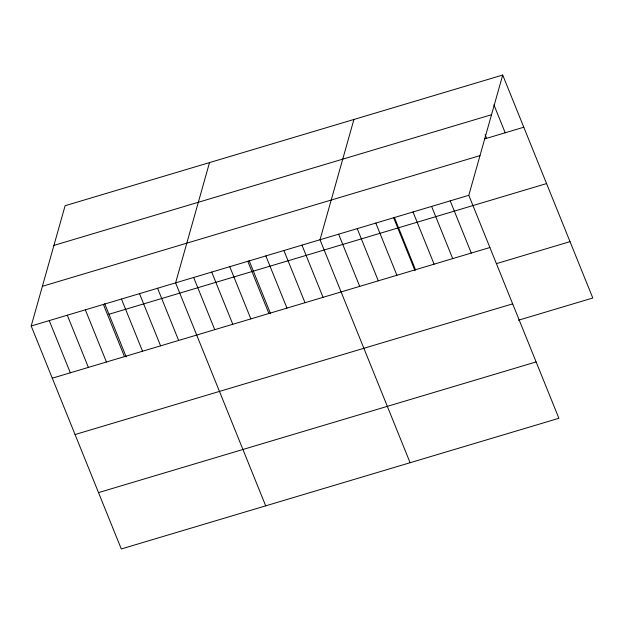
<?xml version="1.0" encoding="UTF-8"?>
<svg xmlns="http://www.w3.org/2000/svg" width="624" height="624" viewBox="0 0 624 624"><rect width="100%" height="100%" fill="white"/><g stroke="black" fill="none" stroke-linecap="round" stroke-linejoin="round"><path stroke-width="0.94" d="M502.71 75.036L468.803 195.312L558.893 418.283L121.29 548.964L31.2 325.993L65.107 205.717L502.71 75.036L592.8 298.007L518.404 320.221M209.516 162.591L175.609 282.867L265.699 505.846M353.925 119.465L320.018 239.741L410.108 462.719M53.914 245.404L491.525 114.722M484.739 138.887L523.801 127.218M42.385 286.299L479.996 155.618M31.2 325.993L468.803 195.312M108.958 314.262L546.569 183.581M52.283 378.183L489.895 247.502M496.564 263.585L570.032 241.644M75.059 434.538L512.663 303.857M98.514 492.609L536.125 361.928M493.927 104.879L505.198 132.772M485.144 134.729L486.603 138.325M450.208 200.866L471.292 253.055M431.613 206.419L452.696 258.609M413.01 211.973L434.101 264.163M394.415 217.526L415.498 269.716M393.51 217.441L415.03 270.707M375.812 223.08L396.903 275.27M357.217 228.634L378.3 280.823M338.621 234.187L359.705 286.377M301.969 245.138L323.053 297.32M283.92 250.528L305.003 302.71M265.863 255.918L286.954 308.108M249.101 260.567L270.621 313.833M247.814 261.308L268.905 313.498M229.765 266.698L250.848 318.887M211.715 272.087L232.799 324.277M193.658 277.477L214.75 329.667M157.56 288.257L178.643 340.447M139.511 293.647L160.594 345.836M121.454 299.044L142.545 351.226M104.692 303.693L126.212 356.959M103.405 304.434L124.488 356.624M85.355 309.824L106.439 362.014M67.306 315.214L88.39 367.403M49.249 320.603L70.34 372.793"/></g></svg>
